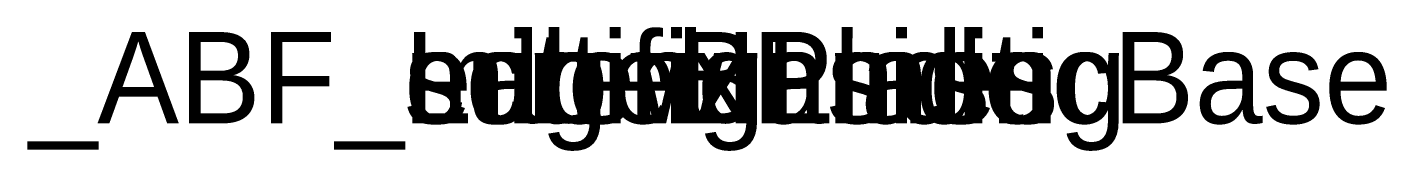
# Model space of a CAD drawing. Header units: millimetres. Extents: x -45532 to 18, y -11338 to 4436.
# Drawn here: x -24016.2 to -24001.38, y 3078.38 to 3079.73 of the extents above; entities that cross this region are included whole.
import ezdxf

# ---------------------------------------------------------------- set-up
doc = ezdxf.new("R2010")
doc.units = ezdxf.units.MM
doc.header["$LTSCALE"] = 25.4
doc.layers.get('0').update_dxf_attribs({"true_color": 0xffffff})
for name, color, linetype, true_color in [('ABF_cuttingLines', 134, 'Continuous', 0x009987), ('ABF_edgeBanding', 252, 'Continuous', 0x777799), ('ABF_Label', 190, 'Continuous', 0x9900ff)]:
    doc.layers.add(name, color=color, linetype=linetype, true_color=true_color)

# ---------------------------------------------------------------- blocks, each defined once
blk = doc.blocks.new('Group309#1')
blk = doc.blocks.new('Group313#1')
blk = doc.blocks.new('Group315#2')
blk = doc.blocks.new('Group327#1')
blk = doc.blocks.new('Group331#1')
blk = doc.blocks.new('Group333#2')
blk = doc.blocks.new('Group108#1')
blk = doc.blocks.new('Group112#1')
blk = doc.blocks.new('Group114#2')
blk = doc.blocks.new('Group1149#1')
blk = doc.blocks.new('Group1820#1')
blk = doc.blocks.new('Group1821#1')
blk = doc.blocks.new('_____#106')
at = {"color": 0, "extrusion": (0, 0, -1)}
ref = blk.add_blockref('Group313#1', (11887.817, -2144.678, -18), dxfattribs=dict(at, rotation=180))
ref.add_attrib('Skp_GroupInstanceName', '_ABF_minifixPlasticBase', (0, 0), dxfattribs={"height": 1})
ref = blk.add_blockref('Group331#1', (11887.817, -3060.678, -18), dxfattribs=dict(at, rotation=180))
ref.add_attrib('Skp_GroupInstanceName', '_ABF_minifixPlasticBase', (0, 0), dxfattribs={"height": 1})
ref = blk.add_blockref('Group112#1', (11887.817, -2611.678, -18), dxfattribs=dict(at, rotation=180))
ref.add_attrib('Skp_GroupInstanceName', '_ABF_minifixPlasticBase', (0, 0), dxfattribs={"height": 1})
ref = blk.add_blockref('Group315#2', (11637.817, -2144.678, -18), dxfattribs=dict(at, rotation=180))
ref.add_attrib('Skp_GroupInstanceName', '_ABF_screwInside', (0, 0), dxfattribs={"height": 1})
ref = blk.add_blockref('Group333#2', (11637.817, -3060.678, -18), dxfattribs=dict(at, rotation=180))
ref.add_attrib('Skp_GroupInstanceName', '_ABF_screwInside', (0, 0), dxfattribs={"height": 1})
ref = blk.add_blockref('Group114#2', (11637.817, -2611.678, -18), dxfattribs=dict(at, rotation=180))
ref.add_attrib('Skp_GroupInstanceName', '_ABF_screwInside', (0, 0), dxfattribs={"height": 1})
ref = blk.add_blockref('Group309#1', (11387.817, -2144.678, -18), dxfattribs=dict(at, rotation=180))
ref.add_attrib('Skp_GroupInstanceName', '_ABF_minifixPlasticBase', (0, 0), dxfattribs={"height": 1})
ref = blk.add_blockref('Group327#1', (11387.817, -3060.678, -18), dxfattribs=dict(at, rotation=180))
ref.add_attrib('Skp_GroupInstanceName', '_ABF_minifixPlasticBase', (0, 0), dxfattribs={"height": 1})
ref = blk.add_blockref('Group108#1', (11387.817, -2611.678, -18), dxfattribs=dict(at, rotation=180))
ref.add_attrib('Skp_GroupInstanceName', '_ABF_minifixPlasticBase', (0, 0), dxfattribs={"height": 1})
at = {"layer": 'ABF_cuttingLines', "color": 0}
ref = blk.add_blockref('Group1820#1', (0, 0, 18), dxfattribs=at)
ref.add_attrib('Skp_GroupInstanceName', '_ABF_cuttingLines', (0, 0), dxfattribs={"layer": '0', "height": 1})
at = {"layer": 'ABF_edgeBanding', "color": 0}
ref = blk.add_blockref('Group1821#1', (0, 0, 18), dxfattribs=at)
ref.add_attrib('Skp_GroupInstanceName', '_ABF_edgeBanding', (0, 0), dxfattribs={"layer": '0', "height": 1})
at = {"layer": 'ABF_Label', "color": 0}
ref = blk.add_blockref('Group1149#1', (-11637.817, -2602.678, 18), dxfattribs=dict(at, xscale=1.574803149606299, yscale=1.574803149606299, rotation=90))
ref.add_attrib('Skp_GroupInstanceName', '_ABF_Label', (0, 0), dxfattribs={"layer": '0', "height": 1})
blk = doc.blocks.new('_48501___EGGER_W_1000_ST9___2800207018__THICKNESS_18')
at = {"color": 0}
blk.add_blockref('_____#106', (-24016.183, 3078.678), dxfattribs=at)

msp = doc.modelspace()

# ---------------------------------------------------------------- block references
at = {"color": 0}
msp.add_blockref('_48501___EGGER_W_1000_ST9___2800207018__THICKNESS_18', (0, 0), dxfattribs=at)

doc.saveas('drawing.dxf')
